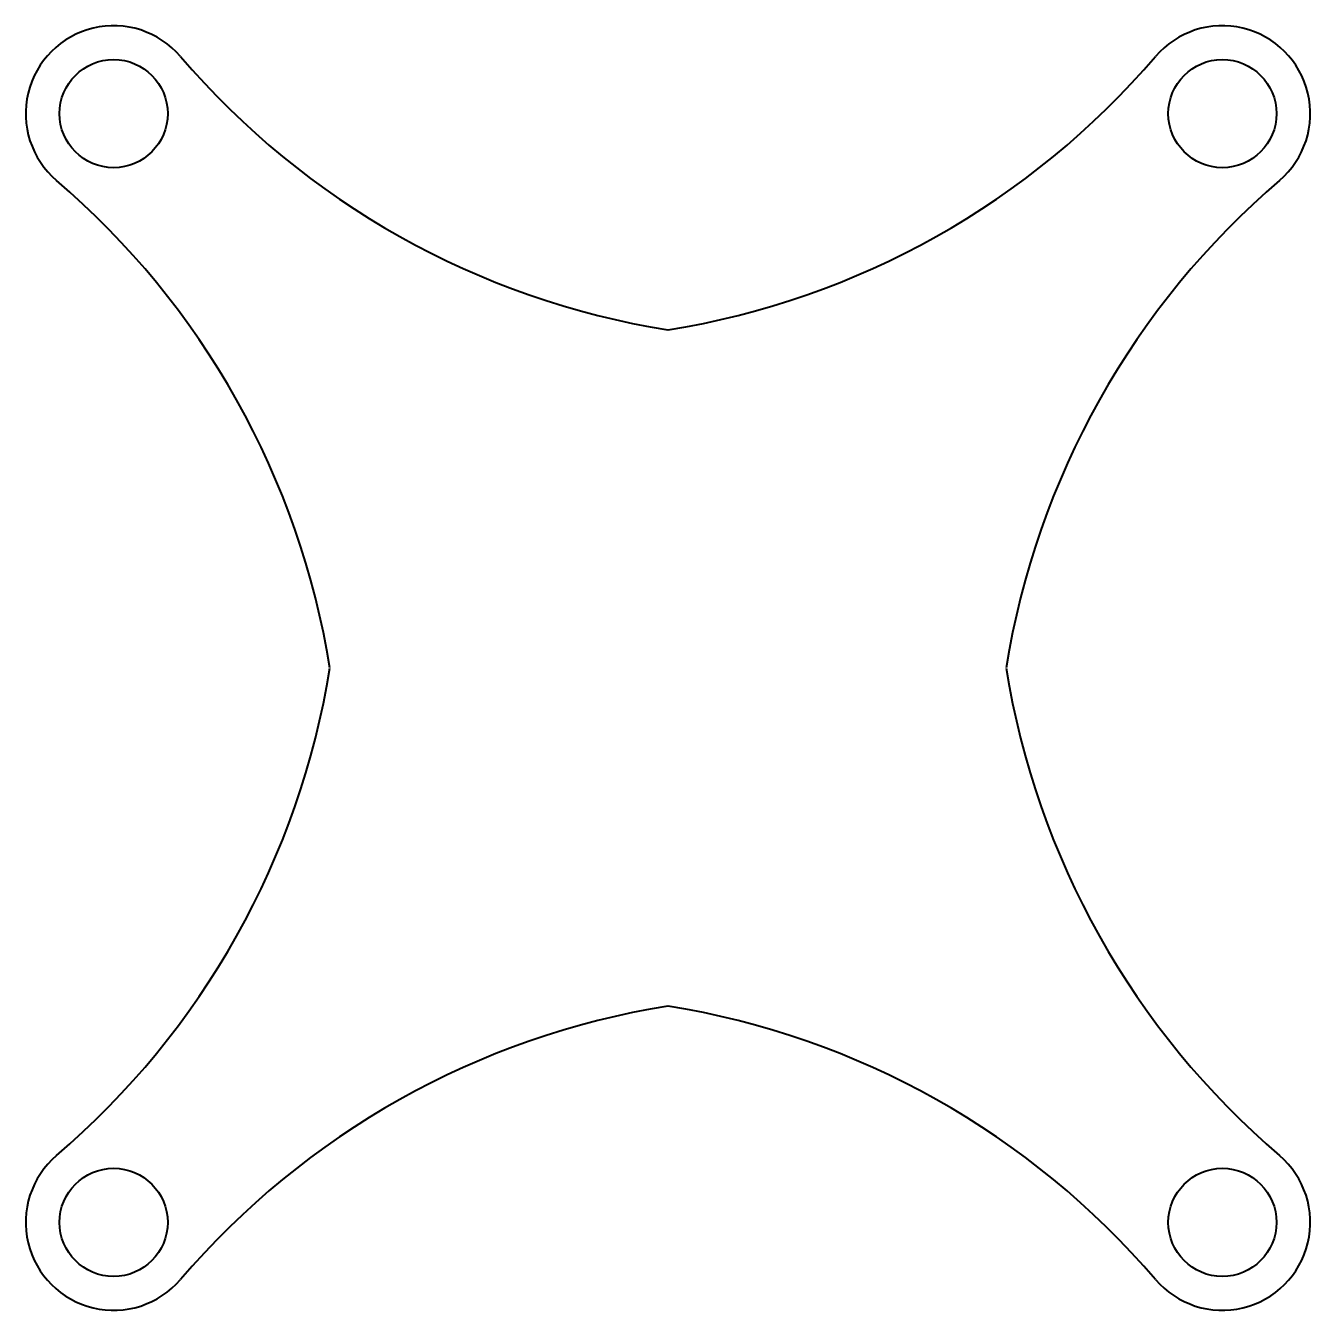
# Model space of a CAD drawing. Header units: inches. Extents: x -47.5 to 47.5, y -47.5 to 47.5.
import ezdxf

# ---------------------------------------------------------------- set-up
doc = ezdxf.new("R2010")
doc.units = ezdxf.units.IN
doc.header["$MEASUREMENT"] = 0
doc.layers.add('ModelSketch_Visible', color=7, linetype='Continuous', lineweight=40)

msp = doc.modelspace()

# ---------------------------------------------------------------- linework, layer by layer
at = {"layer": 'ModelSketch_Visible'}
for centre in [(-41, 41), (41, 41), (-41, -41), (41, -41)]:
    msp.add_circle(centre, 4, dxfattribs=at)
for centre, radius, start, end in [((-41, 41), 6.5, 40.55793, 229.44207), ((41, 41), 6.5, 310.55793, 139.44207), ((9.523, 84.239), 60, 220.55793, 260.86729), ((-9.523, 84.239), 60, 279.13271, 319.44207), ((-84.239, -9.523), 60, 9.13271, 49.44207), ((84.239, -9.523), 60, 130.55793, 170.86729), ((-84.239, 9.523), 60, 310.55793, 350.86729), ((84.239, 9.523), 60, 189.13271, 229.44207), ((9.523, -84.239), 60, 99.13271, 139.44207), ((-9.523, -84.239), 60, 40.55793, 80.86729), ((-41, -41), 6.5, 130.55793, 319.44207), ((41, -41), 6.5, 220.55793, 49.44207)]:
    msp.add_arc(centre, radius, start, end, dxfattribs=at)

doc.saveas('drawing.dxf')
